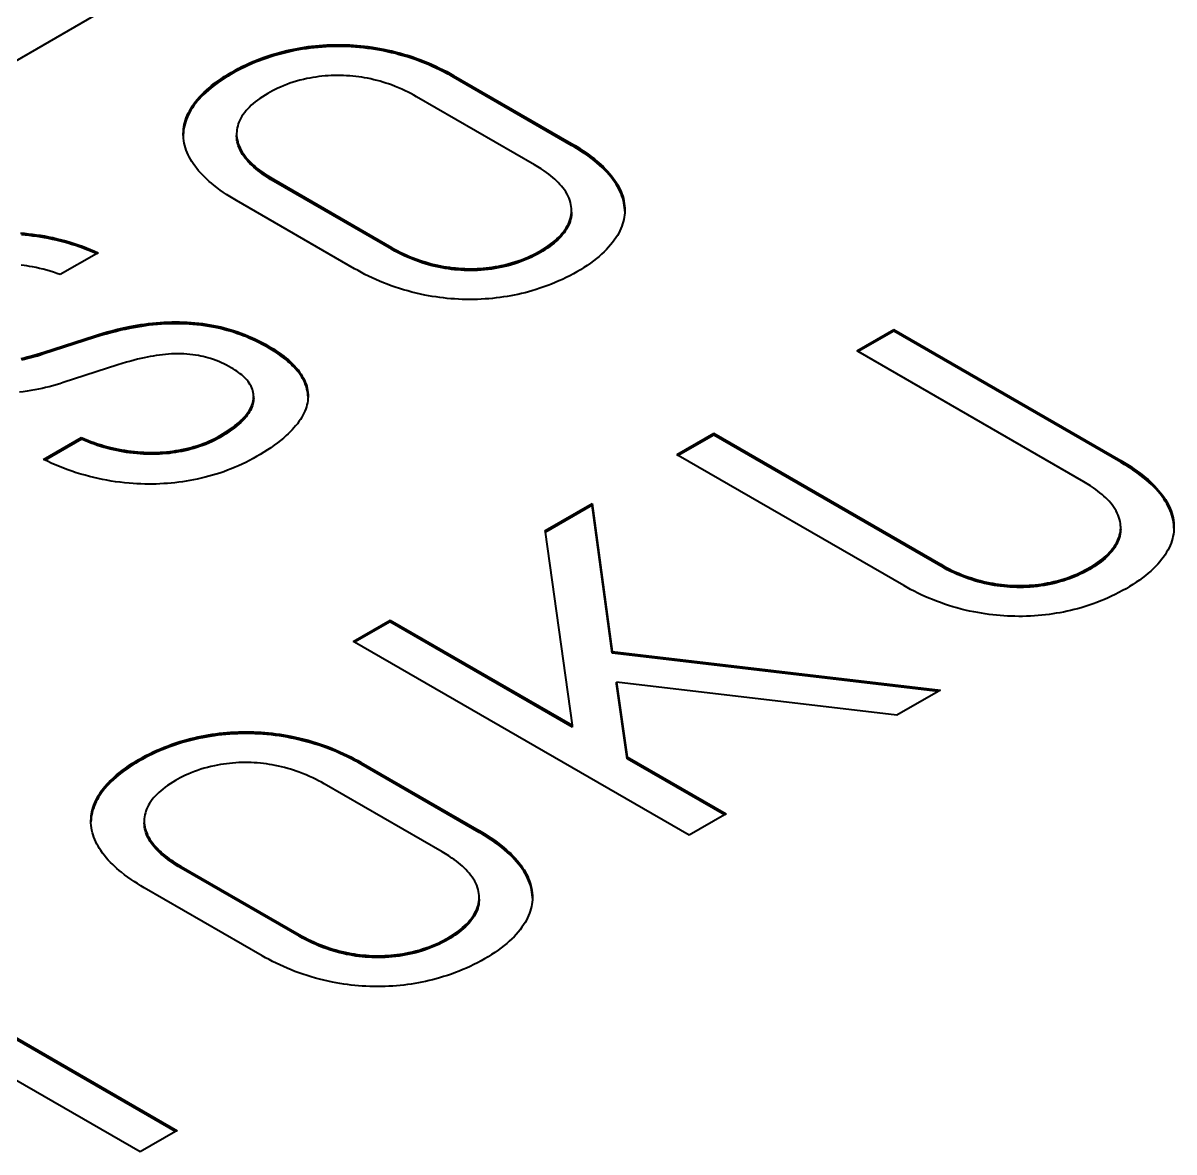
# Model space of a CAD drawing. Header units: millimetres. Extents: x 15 to 292, y 5 to 205.
# Drawn here: x 216.44 to 222.36, y 93 to 98.82 of the extents above; entities that cross this region are included whole.
import ezdxf

# ---------------------------------------------------------------- set-up
doc = ezdxf.new("R2010")
doc.units = ezdxf.units.MM
doc.layers.add('Geometries', color=7, linetype='Continuous')

msp = doc.modelspace()

# ---------------------------------------------------------------- linework, layer by layer
at = {"layer": 'Geometries', "linetype": 'Continuous', "lineweight": 40}
for p, q in [((210.6786, 95.3201), (218.2305, 99.6802)), ((217.5101, 98.5541), (217.5101, 98.5634)), ((218.6539, 98.5384), (218.6539, 98.5477)), ((218.6539, 98.5477), (219.2617, 98.1968)), ((219.2617, 98.1875), (218.6539, 98.5384)), ((219.0714, 98.087), (218.4637, 98.4379)), ((217.2633, 98.2416), (217.2632, 98.2457)), ((217.5375, 98.2468), (217.5376, 98.243)), ((217.5375, 98.2468), (217.5375, 98.2375)), ((219.2617, 98.1875), (219.2617, 98.1968)), ((217.7275, 98.0035), (217.7275, 98.0128)), ((217.7275, 98.0128), (218.3352, 97.6619)), ((218.3352, 97.6526), (217.7275, 98.0035)), ((218.145, 97.5521), (217.5372, 97.903)), ((219.2613, 97.8437), (219.2613, 97.853)), ((216.8161, 97.6293), (216.63, 97.5219)), ((216.8252, 97.6346), (216.8161, 97.6293)), ((218.3352, 97.6526), (218.3352, 97.6619)), ((219.1011, 97.6355), (219.1011, 97.6448)), ((216.546, 97.1225), (216.8055, 97.2066)), ((216.8055, 97.1973), (216.8055, 97.2066)), ((220.7291, 97.1299), (220.9193, 97.2398)), ((220.9193, 97.2305), (220.7371, 97.1253)), ((220.9193, 97.2305), (220.9193, 97.2398)), ((220.9193, 97.2398), (222.0879, 96.5651)), ((222.0879, 96.5558), (220.9193, 97.2305)), ((216.8055, 97.1973), (216.546, 97.1132)), ((217.7023, 97.1446), (217.7023, 97.1539)), ((216.546, 97.1132), (216.546, 97.1225)), ((220.7371, 97.1253), (220.7291, 97.1299)), ((221.8976, 96.4553), (220.7371, 97.1253)), ((216.9265, 97.0569), (216.6449, 96.9656)), ((217.6254, 96.885), (217.6254, 96.8944)), ((216.5436, 96.5705), (216.7388, 96.6832)), ((216.7388, 96.6739), (216.5523, 96.5663)), ((216.7388, 96.6739), (216.7388, 96.6832)), ((217.4527, 96.6839), (217.4527, 96.6932)), ((219.8027, 96.5951), (219.9929, 96.7049)), ((219.9929, 96.6956), (219.8107, 96.5904)), ((219.9929, 96.6956), (219.9929, 96.7049)), ((219.9929, 96.7049), (221.1614, 96.0302)), ((221.1614, 96.0209), (219.9929, 96.6956)), ((216.5523, 96.5662), (216.5436, 96.5705)), ((219.8107, 96.5904), (219.8027, 96.5951)), ((220.9712, 95.9204), (219.8107, 96.5904)), ((222.0879, 96.5558), (222.0879, 96.5651)), ((219.1252, 96.2039), (219.3673, 96.3437)), ((219.3673, 96.3344), (219.1265, 96.1953)), ((219.3673, 96.3344), (219.3673, 96.3437)), ((219.3673, 96.3437), (219.4711, 95.5821)), ((219.4711, 95.5728), (219.3673, 96.3344)), ((219.1265, 96.1953), (219.1252, 96.2039)), ((222.0875, 96.212), (222.0875, 96.2213)), ((219.2661, 95.2012), (219.1265, 96.1953)), ((221.1614, 96.0209), (221.1614, 96.0302)), ((221.9273, 96.0038), (221.9273, 96.0131)), ((218.137, 95.6334), (218.3273, 95.7432)), ((218.3273, 95.7339), (218.1451, 95.6288)), ((218.3273, 95.7339), (218.3273, 95.7432)), ((218.3273, 95.7432), (219.2661, 95.2012)), ((219.2661, 95.1919), (218.3273, 95.7339)), ((218.1451, 95.6288), (218.137, 95.6334)), ((219.8664, 94.635), (218.1451, 95.6288)), ((219.4711, 95.5821), (221.1609, 95.3824)), ((219.4711, 95.5728), (219.4711, 95.5821)), ((221.1475, 95.3747), (219.4711, 95.5728)), ((219.4933, 95.4144), (219.4933, 95.4237)), ((219.4933, 95.4237), (219.5477, 95.0386)), ((220.9361, 95.2526), (219.4933, 95.4237)), ((219.5477, 95.0293), (219.4933, 95.4144)), ((221.1475, 95.3747), (220.9361, 95.2526)), ((221.1609, 95.3824), (221.1475, 95.3747)), ((219.2661, 95.1919), (219.2661, 95.2012)), ((217.0347, 95.0162), (217.0347, 95.0255)), ((219.5477, 95.0386), (220.0566, 94.7448)), ((219.5477, 95.0293), (219.5477, 95.0386)), ((220.0485, 94.7401), (219.5477, 95.0293)), ((218.1786, 95.0005), (218.1786, 95.0098)), ((218.1786, 95.0098), (218.7863, 94.6589)), ((218.7863, 94.6496), (218.1786, 95.0005)), ((218.5961, 94.5491), (217.9883, 94.9)), ((220.0485, 94.7401), (219.8664, 94.635)), ((220.0566, 94.7448), (220.0485, 94.7401)), ((216.7879, 94.7037), (216.7879, 94.7078)), ((217.0622, 94.7089), (217.0622, 94.7051)), ((217.0622, 94.7089), (217.0622, 94.6996)), ((218.7863, 94.6496), (218.7863, 94.6589)), ((217.2521, 94.4656), (217.2521, 94.4749)), ((217.2521, 94.4749), (217.8598, 94.124)), ((217.8598, 94.1147), (217.2521, 94.4656)), ((217.6696, 94.0142), (217.0619, 94.3651)), ((218.786, 94.3058), (218.786, 94.3151)), ((217.8598, 94.1147), (217.8598, 94.124)), ((218.6257, 94.0976), (218.6257, 94.1069)), ((215.6903, 94.0039), (217.2318, 93.1139)), ((217.2238, 93.1093), (215.6903, 93.9946)), ((217.0416, 93.0041), (215.5, 93.8941)), ((217.2238, 93.1093), (217.0416, 93.0041)), ((217.2318, 93.1139), (217.2238, 93.1093))]:
    msp.add_line(p, q, dxfattribs=at)
at = {"layer": 'Geometries', "linetype": 'Continuous', "lineweight": 40, "flags": 128}
for points in [[(217.5101, 98.5634), (217.528, 98.5735), (217.5463, 98.5833), (217.5651, 98.5929), (217.5843, 98.6022), (217.6026, 98.6106), (217.6214, 98.6188), (217.6405, 98.6267), (217.6599, 98.6342), (217.6798, 98.6415), (217.6999, 98.6484), (217.7204, 98.655), (217.7413, 98.6613), (217.759, 98.6663), (217.777, 98.671), (217.7952, 98.6754), (217.8136, 98.6796), (217.8322, 98.6835), (217.8505, 98.687), (217.8689, 98.6902), (217.8874, 98.6931), (217.9061, 98.6957), (217.9249, 98.6981), (217.9438, 98.7001), (217.9628, 98.7019), (217.9818, 98.7033), (218.0019, 98.7044), (218.0221, 98.7053), (218.0423, 98.7058), (218.0625, 98.7059), (218.0817, 98.7057), (218.1009, 98.7052), (218.1201, 98.7044), (218.1392, 98.7033), (218.1583, 98.7019), (218.1773, 98.7001), (218.1962, 98.6981), (218.215, 98.6958), (218.2346, 98.6931), (218.2541, 98.6901), (218.2734, 98.6867), (218.2926, 98.6831), (218.315, 98.6784), (218.3371, 98.6734), (218.359, 98.668), (218.3806, 98.6622), (218.4019, 98.6561), (218.4234, 98.6495), (218.4445, 98.6425), (218.4652, 98.6352), (218.4857, 98.6277), (218.5058, 98.6198), (218.5254, 98.6117), (218.5447, 98.6033), (218.5637, 98.5947), (218.5823, 98.5858), (218.6007, 98.5766), (218.6188, 98.5672), (218.6365, 98.5575), (218.6539, 98.5477)], [(218.6539, 98.5384), (218.636, 98.5485), (218.6179, 98.5583), (218.5997, 98.5678), (218.5814, 98.5769), (218.563, 98.5857), (218.5445, 98.5941), (218.5269, 98.6018), (218.5092, 98.6091), (218.4914, 98.6161), (218.4736, 98.6229), (218.4557, 98.6293), (218.4356, 98.6362), (218.4154, 98.6426), (218.3952, 98.6487), (218.3749, 98.6545), (218.3545, 98.6598), (218.3341, 98.6648), (218.3136, 98.6694), (218.293, 98.6737), (218.2725, 98.6776), (218.2519, 98.6811), (218.2312, 98.6843), (218.2106, 98.6871), (218.1899, 98.6895), (218.1692, 98.6916), (218.1486, 98.6933), (218.1279, 98.6947), (218.1062, 98.6957), (218.0846, 98.6963), (218.063, 98.6966), (218.0414, 98.6964), (218.0199, 98.6959), (217.9984, 98.695), (217.978, 98.6937), (217.9576, 98.6921), (217.9373, 98.6901), (217.917, 98.6878), (217.8968, 98.6852), (217.8767, 98.6822), (217.8567, 98.6788), (217.8368, 98.6751), (217.816, 98.6708), (217.7954, 98.6662), (217.7749, 98.6611), (217.7545, 98.6557), (217.7343, 98.6499), (217.7142, 98.6438), (217.6942, 98.6372), (217.6744, 98.6303), (217.6548, 98.623), (217.6354, 98.6153), (217.6162, 98.6072), (217.5971, 98.5988), (217.5793, 98.5905), (217.5617, 98.5819), (217.5443, 98.573), (217.5271, 98.5637), (217.5101, 98.5541)], [(217.2632, 98.2457), (217.2633, 98.248), (217.2637, 98.2596), (217.2647, 98.2712), (217.2663, 98.2828), (217.2684, 98.2943), (217.2712, 98.3058), (217.2746, 98.3173), (217.2785, 98.3286), (217.2832, 98.3406), (217.2886, 98.3525), (217.2946, 98.3643), (217.3012, 98.3759), (217.309, 98.3885), (217.3175, 98.4009), (217.3267, 98.4131), (217.3365, 98.4252), (217.3469, 98.4371), (217.3582, 98.4491), (217.3701, 98.4609), (217.3825, 98.4725), (217.3955, 98.4839), (217.409, 98.4951), (217.4245, 98.5071), (217.4405, 98.5189), (217.4572, 98.5304), (217.4743, 98.5417), (217.4919, 98.5527), (217.5101, 98.5634)], [(217.5101, 98.5541), (217.494, 98.5446), (217.4785, 98.5351), (217.4636, 98.5254), (217.4492, 98.5156), (217.4353, 98.5058), (217.4219, 98.4958), (217.4068, 98.484), (217.3925, 98.472), (217.3789, 98.4599), (217.366, 98.4477), (217.3552, 98.4367), (217.345, 98.4256), (217.3353, 98.4145), (217.3263, 98.4033), (217.3178, 98.392), (217.31, 98.3806), (217.3027, 98.3692), (217.2961, 98.3577), (217.2901, 98.3462), (217.2847, 98.3346), (217.2798, 98.323), (217.2756, 98.3113), (217.272, 98.2996), (217.2691, 98.2878), (217.2667, 98.276), (217.2649, 98.2642), (217.2638, 98.2518), (217.2633, 98.2416)], [(218.4637, 98.4379), (218.4493, 98.4459), (218.4347, 98.4538), (218.4197, 98.4615), (218.4044, 98.469), (218.3887, 98.4762), (218.3709, 98.484), (218.3528, 98.4914), (218.3342, 98.4984), (218.3199, 98.5035), (218.3055, 98.5083), (218.2908, 98.5129), (218.2759, 98.5173), (218.2601, 98.5216), (218.2441, 98.5256), (218.2278, 98.5293), (218.2114, 98.5327), (218.1964, 98.5354), (218.1813, 98.5379), (218.1661, 98.5402), (218.1508, 98.5421), (218.1354, 98.5438), (218.1194, 98.5452), (218.1034, 98.5462), (218.0873, 98.547), (218.0712, 98.5474), (218.0551, 98.5475), (218.0394, 98.5473), (218.0237, 98.5468), (218.0081, 98.5459), (217.9925, 98.5447), (217.977, 98.5433), (217.9611, 98.5415), (217.9454, 98.5393), (217.9298, 98.5368), (217.9143, 98.5341), (217.899, 98.531), (217.8811, 98.527), (217.8634, 98.5225), (217.8461, 98.5177), (217.8291, 98.5126), (217.812, 98.5069), (217.7954, 98.5009), (217.779, 98.4945), (217.7631, 98.4879), (217.7494, 98.4817), (217.7361, 98.4753), (217.723, 98.4688), (217.7102, 98.462), (217.6978, 98.455)], [(217.6978, 98.455), (217.6838, 98.4467), (217.6703, 98.4381), (217.6573, 98.4293), (217.6448, 98.4202), (217.6328, 98.4109), (217.6226, 98.4024), (217.6129, 98.3937), (217.6036, 98.3849), (217.5949, 98.3758), (217.5868, 98.3667), (217.579, 98.357), (217.5717, 98.3472), (217.5652, 98.3372), (217.5592, 98.3271), (217.554, 98.3169), (217.5498, 98.3074), (217.5462, 98.2977), (217.5432, 98.2879), (217.5408, 98.2782), (217.5391, 98.2683), (217.538, 98.2581), (217.5375, 98.2478), (217.5375, 98.2468)], [(217.5372, 97.903), (217.5197, 97.9133), (217.5026, 97.9238), (217.4858, 97.9346), (217.4695, 97.9455), (217.4525, 97.9576), (217.4359, 97.9698), (217.4199, 97.9824), (217.4083, 97.992), (217.3969, 98.0017), (217.386, 98.0116), (217.3754, 98.0216), (217.3638, 98.0332), (217.3527, 98.045), (217.3421, 98.057), (217.3322, 98.0691), (217.3228, 98.0814), (217.314, 98.0938), (217.3067, 98.105), (217.3, 98.1163), (217.2937, 98.1278), (217.288, 98.1393), (217.2829, 98.1509), (217.2783, 98.1626), (217.2744, 98.1743), (217.271, 98.1862), (217.2681, 98.1987), (217.2658, 98.2112), (217.2643, 98.2238), (217.2634, 98.2364), (217.2633, 98.2416)], [(217.7275, 98.0035), (217.7123, 98.0124), (217.6979, 98.0214), (217.6841, 98.0305), (217.671, 98.0395), (217.6585, 98.0487), (217.6468, 98.0576), (217.6358, 98.0666), (217.6254, 98.0757), (217.6156, 98.0847), (217.6063, 98.094), (217.5975, 98.1033), (217.5894, 98.1125), (217.5819, 98.1218), (217.575, 98.1311), (217.5686, 98.1404), (217.5629, 98.1497), (217.5578, 98.159), (217.5533, 98.1683), (217.5493, 98.1776), (217.546, 98.1868), (217.5432, 98.1961), (217.5409, 98.2053), (217.5393, 98.2145), (217.5381, 98.2245), (217.5376, 98.2346), (217.5375, 98.2375)], [(217.5376, 98.243), (217.5378, 98.2376), (217.5388, 98.2273), (217.5404, 98.2171), (217.543, 98.2062), (217.5462, 98.1954), (217.5503, 98.1846), (217.555, 98.1739), (217.5606, 98.1631), (217.5669, 98.1525), (217.5739, 98.1419), (217.5816, 98.1315), (217.5891, 98.1222), (217.5971, 98.113), (217.6056, 98.104), (217.6145, 98.0951), (217.6239, 98.0863), (217.6337, 98.0778), (217.6441, 98.0691), (217.655, 98.0606), (217.6662, 98.0523), (217.6777, 98.0441), (217.6937, 98.0334), (217.7103, 98.023), (217.7275, 98.0128)], [(219.2617, 98.1968), (219.2792, 98.1865), (219.2963, 98.176), (219.313, 98.1652), (219.3294, 98.1543), (219.3464, 98.1422), (219.363, 98.13), (219.379, 98.1175), (219.3906, 98.1079), (219.402, 98.0981), (219.4129, 98.0882), (219.4235, 98.0782), (219.4351, 98.0666), (219.4462, 98.0548), (219.4567, 98.0428), (219.4667, 98.0307), (219.4761, 98.0184), (219.4849, 98.006), (219.4921, 97.9948), (219.4989, 97.9835), (219.5052, 97.9721), (219.5108, 97.9605), (219.516, 97.9489), (219.5205, 97.9372), (219.5245, 97.9255), (219.5279, 97.9137), (219.5308, 97.9012), (219.533, 97.8886), (219.5346, 97.876), (219.5354, 97.8634), (219.5356, 97.8542)], [(219.5356, 97.8488), (219.5354, 97.8544), (219.5346, 97.8668), (219.533, 97.8793), (219.5308, 97.8918), (219.528, 97.9038), (219.5247, 97.9157), (219.5206, 97.9276), (219.516, 97.9396), (219.5107, 97.9515), (219.5048, 97.9634), (219.4983, 97.9753), (219.4911, 97.9871), (219.4829, 97.9995), (219.474, 98.0119), (219.4645, 98.0242), (219.4542, 98.0365), (219.4432, 98.0488), (219.4315, 98.061), (219.4191, 98.0731), (219.406, 98.0852), (219.3922, 98.0972), (219.3777, 98.1092), (219.3624, 98.1211), (219.3465, 98.1329), (219.3308, 98.144), (219.3145, 98.155), (219.2975, 98.1659), (219.2799, 98.1768), (219.2617, 98.1875)], [(219.2613, 97.853), (219.261, 97.8622), (219.2601, 97.8725), (219.2584, 97.8827), (219.2559, 97.8936), (219.2526, 97.9045), (219.2486, 97.9152), (219.2438, 97.9259), (219.2382, 97.9367), (219.2319, 97.9474), (219.2249, 97.9579), (219.2173, 97.9683), (219.2098, 97.9776), (219.2018, 97.9868), (219.1933, 97.9958), (219.1843, 98.0047), (219.1749, 98.0135), (219.1652, 98.022), (219.1547, 98.0307), (219.1439, 98.0392), (219.1327, 98.0475), (219.1212, 98.0556), (219.1051, 98.0664), (219.0885, 98.0768), (219.0714, 98.087)], [(219.1011, 97.6448), (219.115, 97.6532), (219.1286, 97.6617), (219.1416, 97.6706), (219.1541, 97.6796), (219.1661, 97.6889), (219.1763, 97.6974), (219.186, 97.7061), (219.1952, 97.715), (219.2039, 97.724), (219.2121, 97.7332), (219.2199, 97.7428), (219.2271, 97.7526), (219.2337, 97.7626), (219.2396, 97.7727), (219.2448, 97.7829), (219.2491, 97.7925), (219.2527, 97.8021), (219.2557, 97.8119), (219.2581, 97.8217), (219.2598, 97.8315), (219.2609, 97.8417), (219.2613, 97.8488)], [(219.2613, 97.8437), (219.2612, 97.8366), (219.2604, 97.8267), (219.2589, 97.8168), (219.2567, 97.8064), (219.2538, 97.7961), (219.2501, 97.7858), (219.2458, 97.7756), (219.2408, 97.7655), (219.2351, 97.7555), (219.2291, 97.7462), (219.2225, 97.737), (219.2154, 97.7278), (219.2076, 97.7188), (219.1993, 97.7098), (219.1905, 97.701), (219.181, 97.6923), (219.1711, 97.6837), (219.1606, 97.6752), (219.1495, 97.6669), (219.1381, 97.6589), (219.1263, 97.6509), (219.1139, 97.6432), (219.1011, 97.6355)], [(219.2613, 97.8488), (219.2613, 97.852), (219.2613, 97.853)], [(219.5356, 97.8488), (219.5352, 97.8402), (219.5342, 97.8286), (219.5326, 97.817), (219.5304, 97.8055), (219.5277, 97.794), (219.5243, 97.7826), (219.5204, 97.7712), (219.5156, 97.7592), (219.5103, 97.7473), (219.5043, 97.7356), (219.4977, 97.7239), (219.4898, 97.7114), (219.4813, 97.6989), (219.4722, 97.6867), (219.4624, 97.6746), (219.4519, 97.6627), (219.4407, 97.6507), (219.4288, 97.6389), (219.4163, 97.6273), (219.4033, 97.6159), (219.3898, 97.6047), (219.3744, 97.5927), (219.3583, 97.5809), (219.3417, 97.5694), (219.3246, 97.5581), (219.3069, 97.5471), (219.2888, 97.5364)], [(219.5356, 97.8542), (219.5356, 97.8518), (219.5356, 97.8488)], [(216.4251, 97.7361), (216.4457, 97.7346), (216.4663, 97.7326), (216.4872, 97.7303), (216.5081, 97.7275), (216.5288, 97.7243), (216.5493, 97.7208), (216.5696, 97.7169), (216.5922, 97.7122), (216.6145, 97.707), (216.6366, 97.7014), (216.6585, 97.6954), (216.6801, 97.6891), (216.7014, 97.6824), (216.7229, 97.6752), (216.744, 97.6676), (216.7648, 97.6598), (216.7853, 97.6516), (216.8054, 97.6432), (216.8252, 97.6346)], [(216.8161, 97.6293), (216.8057, 97.6338), (216.7861, 97.642), (216.7664, 97.6499), (216.7467, 97.6573), (216.727, 97.6644), (216.7076, 97.671), (216.6881, 97.6773), (216.6687, 97.6832), (216.6492, 97.6887), (216.6293, 97.694), (216.6093, 97.6989), (216.5894, 97.7035), (216.5695, 97.7077), (216.5495, 97.7115), (216.5295, 97.7149), (216.5096, 97.718), (216.4896, 97.7207), (216.4697, 97.723), (216.4498, 97.7249), (216.4298, 97.7265)], [(218.3352, 97.6619), (218.3495, 97.6538), (218.3642, 97.6459), (218.3792, 97.6383), (218.3945, 97.6308), (218.4102, 97.6236), (218.4279, 97.6158), (218.4461, 97.6084), (218.4647, 97.6014), (218.4789, 97.5963), (218.4934, 97.5915), (218.5081, 97.5869), (218.523, 97.5825), (218.5388, 97.5782), (218.5548, 97.5742), (218.5711, 97.5705), (218.5875, 97.5671), (218.6025, 97.5644), (218.6175, 97.5619), (218.6328, 97.5596), (218.6481, 97.5577), (218.6635, 97.556), (218.6794, 97.5546), (218.6955, 97.5536), (218.7116, 97.5528), (218.7277, 97.5524), (218.7438, 97.5523), (218.7595, 97.5525), (218.7752, 97.5531), (218.7908, 97.5539), (218.8064, 97.5551), (218.8219, 97.5565), (218.8377, 97.5584), (218.8535, 97.5605), (218.8691, 97.563), (218.8846, 97.5657), (218.8998, 97.5688), (218.9178, 97.5728), (218.9354, 97.5773), (218.9528, 97.5821), (218.9698, 97.5873), (218.9868, 97.5929), (219.0035, 97.5989), (219.0198, 97.6053), (219.0357, 97.612), (219.0494, 97.6181), (219.0628, 97.6245), (219.0759, 97.6311), (219.0886, 97.6379), (219.1011, 97.6448)], [(219.1011, 97.6355), (219.0854, 97.6268), (219.0695, 97.6185), (219.0532, 97.6106), (219.0366, 97.6031), (219.0197, 97.5959), (219.0025, 97.5893), (218.985, 97.583), (218.9688, 97.5776), (218.9523, 97.5726), (218.9356, 97.568), (218.9188, 97.5638), (218.9017, 97.5599), (218.8845, 97.5564), (218.8671, 97.5533), (218.8495, 97.5506), (218.8318, 97.5483), (218.8139, 97.5464), (218.796, 97.5449), (218.7779, 97.5439), (218.7607, 97.5432), (218.7434, 97.543), (218.7261, 97.5431), (218.7087, 97.5436), (218.6912, 97.5445), (218.6753, 97.5457), (218.6593, 97.5472), (218.6433, 97.549), (218.6272, 97.5511), (218.6112, 97.5536), (218.5951, 97.5564), (218.579, 97.5595), (218.5613, 97.5634), (218.5436, 97.5677), (218.5259, 97.5724), (218.5082, 97.5775), (218.4905, 97.5831), (218.4729, 97.5891), (218.4553, 97.5956), (218.4377, 97.6025), (218.4203, 97.6098), (218.4028, 97.6176), (218.3858, 97.6257), (218.3688, 97.6342), (218.352, 97.6432), (218.3352, 97.6526)], [(216.63, 97.5219), (216.613, 97.5279), (216.5956, 97.5338), (216.578, 97.5393), (216.5601, 97.5445), (216.5419, 97.5494), (216.5236, 97.5539), (216.5052, 97.558), (216.4864, 97.5618), (216.4722, 97.5643), (216.4579, 97.5666), (216.4434, 97.5687), (216.4289, 97.5705)], [(219.2888, 97.5364), (219.2709, 97.5263), (219.2526, 97.5165), (219.2338, 97.5069), (219.2146, 97.4976), (219.1962, 97.4892), (219.1775, 97.481), (219.1584, 97.4732), (219.1389, 97.4656), (219.1191, 97.4583), (219.0989, 97.4514), (219.0784, 97.4448), (219.0576, 97.4385), (219.0398, 97.4336), (219.0218, 97.4288), (219.0036, 97.4244), (218.9852, 97.4202), (218.9666, 97.4163), (218.9484, 97.4128), (218.93, 97.4096), (218.9114, 97.4067), (218.8928, 97.4041), (218.874, 97.4017), (218.8551, 97.3997), (218.8361, 97.398), (218.817, 97.3965), (218.7969, 97.3954), (218.7768, 97.3945), (218.7566, 97.3941), (218.7364, 97.3939), (218.7172, 97.3941), (218.698, 97.3946), (218.6788, 97.3954), (218.6597, 97.3965), (218.6406, 97.398), (218.6216, 97.3997), (218.6027, 97.4017), (218.5839, 97.404), (218.5643, 97.4067), (218.5448, 97.4098), (218.5254, 97.4131), (218.5063, 97.4167), (218.4839, 97.4214), (218.4617, 97.4264), (218.4398, 97.4318), (218.4182, 97.4376), (218.397, 97.4438), (218.3755, 97.4504), (218.3544, 97.4573), (218.3337, 97.4646), (218.3132, 97.4722), (218.2931, 97.48), (218.2735, 97.4881), (218.2542, 97.4965), (218.2352, 97.5052), (218.2166, 97.514), (218.1982, 97.5232), (218.1801, 97.5326), (218.1624, 97.5423), (218.145, 97.5521)], [(216.8055, 97.2066), (216.8274, 97.2136), (216.8496, 97.2203), (216.872, 97.2267), (216.8947, 97.2328), (216.9176, 97.2387), (216.9407, 97.2442), (216.9641, 97.2494), (216.9877, 97.2542), (217.0067, 97.2578), (217.0259, 97.2612), (217.0452, 97.2643), (217.0647, 97.2671), (217.0842, 97.2697), (217.1039, 97.2719), (217.1237, 97.2738), (217.1436, 97.2754), (217.1635, 97.2767), (217.1835, 97.2777), (217.2036, 97.2782), (217.2236, 97.2785), (217.2437, 97.2783), (217.2638, 97.2778), (217.2838, 97.2769), (217.3034, 97.2756), (217.323, 97.274), (217.3424, 97.272), (217.3617, 97.2696), (217.3808, 97.2668), (217.3998, 97.2637), (217.4186, 97.2602), (217.4372, 97.2564), (217.4556, 97.2522), (217.4737, 97.2477), (217.4915, 97.2429), (217.5091, 97.2377), (217.5265, 97.2323), (217.5435, 97.2266), (217.5603, 97.2206), (217.5793, 97.2133), (217.5979, 97.2057), (217.6161, 97.1978), (217.634, 97.1897), (217.6516, 97.1811), (217.6689, 97.1723), (217.6858, 97.1632), (217.7023, 97.1539)], [(217.7023, 97.1446), (217.686, 97.1537), (217.6697, 97.1625), (217.6534, 97.1709), (217.6369, 97.179), (217.6204, 97.1866), (217.6041, 97.1938), (217.5877, 97.2007), (217.5712, 97.2071), (217.5547, 97.2133), (217.5378, 97.2192), (217.5208, 97.2248), (217.5038, 97.23), (217.4867, 97.2349), (217.4695, 97.2395), (217.4523, 97.2437), (217.435, 97.2476), (217.4147, 97.2517), (217.3944, 97.2553), (217.374, 97.2586), (217.3535, 97.2613), (217.3329, 97.2637), (217.3123, 97.2656), (217.2928, 97.2671), (217.2732, 97.2681), (217.2536, 97.2688), (217.2339, 97.2691), (217.2142, 97.2691), (217.1932, 97.2687), (217.1722, 97.2679), (217.1511, 97.2667), (217.13, 97.2651), (217.1088, 97.2631), (217.0876, 97.2608), (217.0675, 97.2582), (217.0474, 97.2553), (217.0273, 97.2521), (217.0071, 97.2486), (216.9869, 97.2448), (216.9643, 97.2401), (216.9417, 97.2351), (216.9191, 97.2297), (216.8964, 97.224), (216.8737, 97.2178), (216.851, 97.2114), (216.8282, 97.2045), (216.8055, 97.1973)], [(217.7023, 97.1539), (217.7163, 97.1456), (217.73, 97.1372), (217.7433, 97.1285), (217.7563, 97.1197), (217.7689, 97.1107), (217.781, 97.1015), (217.7928, 97.0921), (217.8041, 97.0825), (217.8149, 97.0728), (217.8253, 97.0629), (217.8353, 97.0525), (217.8447, 97.042), (217.8536, 97.0313), (217.8618, 97.0204), (217.8694, 97.0094), (217.8756, 96.9995), (217.8812, 96.9894), (217.8863, 96.9792), (217.8908, 96.9689), (217.8947, 96.9586), (217.8981, 96.9479), (217.9008, 96.9371), (217.9029, 96.9263), (217.9044, 96.9154), (217.9051, 96.9045), (217.9053, 96.8971)], [(216.4279, 97.0907), (216.4438, 97.0942), (216.4596, 97.0978), (216.4752, 97.1017), (216.4932, 97.1066), (216.5111, 97.1116), (216.5287, 97.117), (216.546, 97.1225)], [(216.546, 97.1132), (216.529, 97.1078), (216.5122, 97.1027), (216.4956, 97.0979), (216.4791, 97.0934), (216.4628, 97.0893), (216.4467, 97.0855), (216.4307, 97.082)], [(217.5096, 97.0426), (217.4975, 97.0494), (217.4852, 97.0559), (217.4725, 97.0622), (217.4594, 97.0683), (217.4459, 97.0741), (217.4321, 97.0796), (217.418, 97.0847), (217.4035, 97.0895), (217.3887, 97.094), (217.3771, 97.0971), (217.3654, 97.1), (217.3534, 97.1026), (217.3413, 97.105), (217.3267, 97.1074), (217.3119, 97.1095), (217.2969, 97.1112), (217.2818, 97.1125), (217.2661, 97.1135), (217.2504, 97.114), (217.2346, 97.1142), (217.2189, 97.1139), (217.203, 97.1133), (217.1871, 97.1124), (217.1713, 97.1111), (217.1555, 97.1095), (217.1399, 97.1076), (217.124, 97.1053), (217.1082, 97.1028), (217.0925, 97.1001), (217.0769, 97.0971), (217.0615, 97.0939), (217.0441, 97.09), (217.0269, 97.0858), (217.0099, 97.0815), (216.993, 97.0769), (216.9706, 97.0705), (216.9484, 97.0638), (216.9265, 97.0569)], [(217.9052, 96.8921), (217.9049, 96.8994), (217.9039, 96.9098), (217.9022, 96.9211), (217.8997, 96.9324), (217.8966, 96.9436), (217.8927, 96.9548), (217.8882, 96.9659), (217.8829, 96.9769), (217.877, 96.9878), (217.8709, 96.9978), (217.8643, 97.0077), (217.8571, 97.0175), (217.8493, 97.0273), (217.841, 97.037), (217.8321, 97.0466), (217.8226, 97.0562), (217.8126, 97.0656), (217.802, 97.075), (217.7909, 97.0843), (217.7793, 97.0936), (217.767, 97.1027), (217.752, 97.1134), (217.7361, 97.1239), (217.7196, 97.1343), (217.7023, 97.1446)], [(217.6254, 96.8944), (217.6253, 96.898), (217.6247, 96.9064), (217.6235, 96.9145), (217.6217, 96.9227), (217.6192, 96.9308), (217.6162, 96.9388), (217.6124, 96.9469), (217.6079, 96.955), (217.6029, 96.963), (217.5972, 96.9708), (217.5915, 96.9779), (217.5853, 96.9849), (217.5786, 96.9917), (217.5716, 96.9984), (217.5639, 97.0051), (217.5559, 97.0116), (217.5475, 97.018), (217.5388, 97.0242), (217.5294, 97.0305), (217.5196, 97.0367), (217.5096, 97.0426)], [(216.6449, 96.9656), (216.6273, 96.96), (216.6095, 96.9547), (216.5915, 96.9496), (216.5732, 96.9448), (216.5548, 96.9403), (216.5361, 96.936), (216.5173, 96.9321), (216.4983, 96.9284), (216.4791, 96.925), (216.4597, 96.922), (216.4398, 96.9192), (216.4197, 96.9168)], [(217.4527, 96.6932), (217.4667, 96.7014), (217.4804, 96.7099), (217.4937, 96.7186), (217.5066, 96.7274), (217.5191, 96.7365), (217.5291, 96.7442), (217.5388, 96.752), (217.5482, 96.76), (217.5571, 96.7682), (217.5657, 96.7764), (217.5738, 96.7849), (217.5815, 96.7935), (217.5886, 96.8022), (217.5957, 96.8116), (217.602, 96.8211), (217.6077, 96.8308), (217.6127, 96.8406), (217.6162, 96.8486), (217.6191, 96.8566), (217.6215, 96.8647), (217.6233, 96.8728), (217.6246, 96.8812), (217.6253, 96.8892)], [(217.6254, 96.885), (217.6252, 96.8787), (217.6245, 96.8709), (217.6232, 96.8631), (217.6215, 96.8553), (217.6191, 96.8474), (217.6163, 96.8396), (217.6127, 96.8313), (217.6085, 96.823), (217.6038, 96.8147), (217.5985, 96.8064), (217.5926, 96.7981), (217.5862, 96.7898), (217.5779, 96.7801), (217.5689, 96.7704), (217.5591, 96.7607), (217.5486, 96.7511), (217.5371, 96.7413), (217.5248, 96.7316), (217.5119, 96.7219), (217.4981, 96.7123), (217.4837, 96.7027), (217.4686, 96.6933), (217.4527, 96.6839)], [(217.6253, 96.8892), (217.6253, 96.8896), (217.6254, 96.8944)], [(217.9052, 96.8921), (217.9048, 96.8833), (217.9037, 96.8727), (217.902, 96.8622), (217.8997, 96.8517), (217.8967, 96.841), (217.8932, 96.8303), (217.889, 96.8196), (217.8843, 96.8091), (217.8791, 96.7987), (217.8727, 96.7873), (217.8658, 96.776), (217.8582, 96.7649), (217.8501, 96.7539), (217.8414, 96.743), (217.8322, 96.7323), (217.823, 96.7223), (217.8134, 96.7123), (217.8034, 96.7025), (217.793, 96.6929), (217.7785, 96.6801), (217.7633, 96.6675), (217.7476, 96.6552), (217.731, 96.6429), (217.7138, 96.6308), (217.6961, 96.6189), (217.678, 96.6073), (217.6594, 96.5959), (217.6405, 96.5848)], [(217.9053, 96.8971), (217.9053, 96.8939), (217.9052, 96.8921)], [(216.7388, 96.6832), (216.7549, 96.6763), (216.7712, 96.6696), (216.7879, 96.6632), (216.8049, 96.657), (216.8222, 96.6511), (216.8417, 96.645), (216.8616, 96.6392), (216.8818, 96.6338), (216.8972, 96.63), (216.9127, 96.6265), (216.9284, 96.6232), (216.9443, 96.6202), (216.9611, 96.6173), (216.9781, 96.6148), (216.9952, 96.6125), (217.0124, 96.6106), (217.0285, 96.6091), (217.0447, 96.6079), (217.0609, 96.607), (217.0772, 96.6064), (217.0935, 96.6061), (217.1103, 96.6062), (217.127, 96.6065), (217.1438, 96.6072), (217.1605, 96.6083), (217.1771, 96.6096), (217.1931, 96.6113), (217.2091, 96.6133), (217.2249, 96.6156), (217.2406, 96.6182), (217.2562, 96.6211), (217.272, 96.6244), (217.2876, 96.6281), (217.3029, 96.632), (217.3181, 96.6363), (217.3329, 96.6408), (217.3491, 96.6462), (217.3649, 96.6519), (217.3804, 96.6579), (217.3954, 96.6643), (217.4104, 96.6711), (217.4249, 96.6782), (217.439, 96.6855), (217.4527, 96.6932)], [(217.4527, 96.6839), (217.4386, 96.676), (217.4241, 96.6685), (217.4094, 96.6613), (217.3943, 96.6545), (217.3789, 96.648), (217.3632, 96.642), (217.3473, 96.6363), (217.3324, 96.6313), (217.3173, 96.6268), (217.302, 96.6225), (217.2866, 96.6185), (217.2709, 96.6149), (217.255, 96.6116), (217.239, 96.6086), (217.2228, 96.606), (217.2064, 96.6036), (217.1899, 96.6016), (217.1733, 96.6), (217.1565, 96.5987), (217.1405, 96.5978), (217.1245, 96.5971), (217.1084, 96.5968), (217.0921, 96.5968), (217.0758, 96.5971), (217.0585, 96.5978), (217.041, 96.5988), (217.0235, 96.6002), (217.0059, 96.602), (216.9883, 96.6041), (216.9706, 96.6065), (216.954, 96.6092), (216.9372, 96.6122), (216.9205, 96.6155), (216.9038, 96.6192), (216.8871, 96.6231), (216.8703, 96.6275), (216.8536, 96.6321), (216.8369, 96.6371), (216.8203, 96.6425), (216.8036, 96.6482), (216.7873, 96.6541), (216.7711, 96.6604), (216.7549, 96.6669), (216.7388, 96.6739)], [(217.6405, 96.5848), (217.6226, 96.5747), (217.6042, 96.5648), (217.5854, 96.5553), (217.5662, 96.546), (217.5479, 96.5377), (217.5293, 96.5296), (217.5103, 96.5219), (217.491, 96.5144), (217.4713, 96.5072), (217.4513, 96.5004), (217.4326, 96.4944), (217.4137, 96.4887), (217.3944, 96.4833), (217.375, 96.4782), (217.3553, 96.4734), (217.3353, 96.469), (217.3165, 96.4651), (217.2975, 96.4616), (217.2783, 96.4583), (217.259, 96.4554), (217.2395, 96.4527), (217.22, 96.4504), (217.2009, 96.4485), (217.1817, 96.4468), (217.1624, 96.4455), (217.143, 96.4445), (217.1237, 96.4437), (217.1043, 96.4433), (217.0849, 96.4432), (217.0655, 96.4435), (217.0451, 96.444), (217.0247, 96.4449), (217.0044, 96.4461), (216.9842, 96.4477), (216.961, 96.4499), (216.9379, 96.4525), (216.915, 96.4555), (216.8923, 96.459), (216.8697, 96.4628), (216.8469, 96.4672), (216.8242, 96.4719), (216.8019, 96.4771), (216.7797, 96.4826), (216.7579, 96.4884), (216.7351, 96.495), (216.7125, 96.502), (216.6903, 96.5093), (216.6685, 96.517), (216.6471, 96.525), (216.6256, 96.5335), (216.6045, 96.5423), (216.5838, 96.5514), (216.5635, 96.5608), (216.5523, 96.5662)], [(222.0879, 96.5651), (222.1054, 96.5548), (222.1225, 96.5442), (222.1393, 96.5335), (222.1556, 96.5225), (222.1727, 96.5105), (222.1892, 96.4983), (222.2052, 96.4857), (222.2169, 96.4761), (222.2282, 96.4664), (222.2391, 96.4565), (222.2497, 96.4465), (222.2613, 96.4349), (222.2724, 96.4231), (222.283, 96.4111), (222.2929, 96.399), (222.3023, 96.3867), (222.3111, 96.3743), (222.3184, 96.3631), (222.3251, 96.3518), (222.3314, 96.3403), (222.3371, 96.3288), (222.3422, 96.3172), (222.3468, 96.3055), (222.3507, 96.2938), (222.3541, 96.2819), (222.357, 96.2694), (222.3593, 96.2569), (222.3608, 96.2443), (222.3617, 96.2317), (222.3618, 96.2224)], [(222.3618, 96.2171), (222.3617, 96.2226), (222.3608, 96.2351), (222.3593, 96.2476), (222.357, 96.2601), (222.3543, 96.2721), (222.3509, 96.284), (222.3469, 96.2959), (222.3422, 96.3079), (222.3369, 96.3198), (222.331, 96.3317), (222.3245, 96.3436), (222.3173, 96.3554), (222.3092, 96.3678), (222.3003, 96.3802), (222.2907, 96.3925), (222.2804, 96.4048), (222.2694, 96.4171), (222.2577, 96.4293), (222.2453, 96.4414), (222.2322, 96.4535), (222.2184, 96.4655), (222.2039, 96.4775), (222.1886, 96.4894), (222.1727, 96.5012), (222.157, 96.5123), (222.1407, 96.5233), (222.1237, 96.5342), (222.1061, 96.545), (222.0879, 96.5558)], [(222.0875, 96.2213), (222.0873, 96.2305), (222.0863, 96.2408), (222.0846, 96.251), (222.0821, 96.2619), (222.0788, 96.2727), (222.0748, 96.2835), (222.0701, 96.2941), (222.0645, 96.305), (222.0582, 96.3156), (222.0512, 96.3262), (222.0435, 96.3365), (222.036, 96.3459), (222.028, 96.355), (222.0195, 96.3641), (222.0105, 96.373), (222.0012, 96.3817), (221.9914, 96.3903), (221.9809, 96.399), (221.9701, 96.4074), (221.9589, 96.4158), (221.9474, 96.4239), (221.9314, 96.4347), (221.9147, 96.4451), (221.8976, 96.4553)], [(221.9273, 96.0131), (221.9413, 96.0214), (221.9548, 96.03), (221.9678, 96.0388), (221.9803, 96.0479), (221.9923, 96.0572), (222.0025, 96.0657), (222.0122, 96.0744), (222.0214, 96.0832), (222.0301, 96.0923), (222.0383, 96.1014), (222.0461, 96.1111), (222.0533, 96.1209), (222.0599, 96.1309), (222.0658, 96.1409), (222.0711, 96.1512), (222.0753, 96.1607), (222.0789, 96.1704), (222.0819, 96.1801), (222.0843, 96.1899), (222.086, 96.1998), (222.0871, 96.21), (222.0875, 96.217)], [(222.0875, 96.212), (222.0874, 96.2049), (222.0866, 96.195), (222.0852, 96.1851), (222.0829, 96.1747), (222.08, 96.1644), (222.0764, 96.1541), (222.072, 96.1439), (222.067, 96.1338), (222.0613, 96.1238), (222.0553, 96.1145), (222.0488, 96.1052), (222.0416, 96.0961), (222.0339, 96.087), (222.0256, 96.0781), (222.0167, 96.0693), (222.0073, 96.0606), (221.9973, 96.052), (221.9868, 96.0435), (221.9757, 96.0352), (221.9644, 96.0271), (221.9525, 96.0192), (221.9401, 96.0114), (221.9273, 96.0038)], [(222.0875, 96.217), (222.0875, 96.2203), (222.0875, 96.2213)], [(222.3618, 96.2171), (222.3614, 96.2085), (222.3604, 96.1969), (222.3588, 96.1853), (222.3566, 96.1738), (222.3539, 96.1623), (222.3505, 96.1508), (222.3466, 96.1395), (222.3419, 96.1275), (222.3365, 96.1156), (222.3305, 96.1039), (222.3239, 96.0922), (222.3161, 96.0796), (222.3076, 96.0672), (222.2984, 96.055), (222.2886, 96.0429), (222.2782, 96.031), (222.2669, 96.019), (222.255, 96.0072), (222.2426, 95.9956), (222.2296, 95.9842), (222.216, 95.973), (222.2006, 95.961), (222.1845, 95.9492), (222.1679, 95.9377), (222.1508, 95.9264), (222.1332, 95.9154), (222.115, 95.9047)], [(222.3618, 96.2224), (222.3618, 96.2201), (222.3618, 96.2171)], [(221.1614, 96.0302), (221.1758, 96.0221), (221.1904, 96.0142), (221.2054, 96.0065), (221.2207, 95.9991), (221.2364, 95.9918), (221.2542, 95.9841), (221.2723, 95.9767), (221.2909, 95.9696), (221.3052, 95.9646), (221.3196, 95.9598), (221.3343, 95.9552), (221.3492, 95.9508), (221.365, 95.9465), (221.381, 95.9425), (221.3973, 95.9388), (221.4138, 95.9354), (221.4287, 95.9326), (221.4438, 95.9301), (221.459, 95.9279), (221.4743, 95.926), (221.4897, 95.9243), (221.5057, 95.9229), (221.5217, 95.9219), (221.5378, 95.9211), (221.5539, 95.9207), (221.57, 95.9206), (221.5857, 95.9208), (221.6014, 95.9213), (221.617, 95.9222), (221.6326, 95.9233), (221.6481, 95.9248), (221.664, 95.9266), (221.6797, 95.9288), (221.6953, 95.9313), (221.7108, 95.934), (221.7261, 95.9371), (221.744, 95.9411), (221.7616, 95.9455), (221.779, 95.9504), (221.796, 95.9555), (221.813, 95.9612), (221.8297, 95.9672), (221.846, 95.9736), (221.862, 95.9803), (221.8756, 95.9864), (221.889, 95.9928), (221.9021, 95.9993), (221.9149, 96.0061), (221.9273, 96.0131)], [(221.9273, 96.0038), (221.9117, 95.9951), (221.8957, 95.9868), (221.8794, 95.9788), (221.8628, 95.9713), (221.8459, 95.9642), (221.8287, 95.9575), (221.8113, 95.9513), (221.795, 95.9459), (221.7785, 95.9409), (221.7619, 95.9363), (221.745, 95.9321), (221.7279, 95.9282), (221.7107, 95.9247), (221.6933, 95.9216), (221.6757, 95.9189), (221.658, 95.9166), (221.6402, 95.9147), (221.6222, 95.9132), (221.6041, 95.9122), (221.5869, 95.9115), (221.5697, 95.9113), (221.5523, 95.9114), (221.5349, 95.9119), (221.5175, 95.9128), (221.5015, 95.914), (221.4855, 95.9154), (221.4695, 95.9172), (221.4535, 95.9194), (221.4374, 95.9219), (221.4213, 95.9247), (221.4052, 95.9278), (221.3875, 95.9317), (221.3698, 95.936), (221.3521, 95.9407), (221.3344, 95.9458), (221.3167, 95.9514), (221.2991, 95.9574), (221.2815, 95.9638), (221.264, 95.9707), (221.2465, 95.9781), (221.2291, 95.9859), (221.212, 95.994), (221.1951, 96.0025), (221.1782, 96.0115), (221.1614, 96.0209)], [(222.115, 95.9047), (222.0971, 95.8946), (222.0788, 95.8848), (222.06, 95.8752), (222.0408, 95.8659), (222.0224, 95.8575), (222.0037, 95.8493), (221.9846, 95.8414), (221.9651, 95.8339), (221.9453, 95.8266), (221.9252, 95.8197), (221.9046, 95.8131), (221.8838, 95.8068), (221.866, 95.8018), (221.848, 95.7971), (221.8298, 95.7927), (221.8114, 95.7885), (221.7929, 95.7846), (221.7746, 95.7811), (221.7562, 95.7779), (221.7377, 95.775), (221.719, 95.7724), (221.7002, 95.77), (221.6813, 95.768), (221.6623, 95.7662), (221.6432, 95.7648), (221.6231, 95.7636), (221.603, 95.7628), (221.5828, 95.7623), (221.5626, 95.7622), (221.5434, 95.7624), (221.5242, 95.7629), (221.505, 95.7637), (221.4859, 95.7648), (221.4668, 95.7662), (221.4478, 95.768), (221.4289, 95.77), (221.4101, 95.7723), (221.3905, 95.775), (221.371, 95.778), (221.3517, 95.7814), (221.3325, 95.785), (221.3101, 95.7897), (221.288, 95.7947), (221.2661, 95.8001), (221.2445, 95.8059), (221.2232, 95.812), (221.2018, 95.8186), (221.1807, 95.8256), (221.1599, 95.8329), (221.1394, 95.8404), (221.1193, 95.8483), (221.0997, 95.8564), (221.0804, 95.8648), (221.0614, 95.8734), (221.0428, 95.8823), (221.0244, 95.8915), (221.0063, 95.9009), (220.9886, 95.9106), (220.9712, 95.9204)], [(217.0347, 95.0255), (217.0526, 95.0356), (217.071, 95.0455), (217.0897, 95.055), (217.1089, 95.0643), (217.1273, 95.0727), (217.146, 95.0809), (217.1651, 95.0888), (217.1846, 95.0963), (217.2044, 95.1036), (217.2246, 95.1105), (217.2451, 95.1171), (217.2659, 95.1234), (217.2837, 95.1284), (217.3017, 95.1331), (217.3199, 95.1375), (217.3383, 95.1417), (217.3569, 95.1456), (217.3751, 95.1491), (217.3935, 95.1523), (217.4121, 95.1552), (217.4307, 95.1579), (217.4495, 95.1602), (217.4684, 95.1622), (217.4874, 95.164), (217.5065, 95.1654), (217.5266, 95.1666), (217.5467, 95.1674), (217.5669, 95.1679), (217.5871, 95.168), (217.6063, 95.1678), (217.6256, 95.1673), (217.6447, 95.1665), (217.6639, 95.1654), (217.6829, 95.164), (217.7019, 95.1623), (217.7208, 95.1602), (217.7396, 95.1579), (217.7593, 95.1552), (217.7787, 95.1522), (217.7981, 95.1488), (217.8173, 95.1452), (217.8396, 95.1406), (217.8618, 95.1355), (217.8837, 95.1301), (217.9053, 95.1243), (217.9266, 95.1182), (217.948, 95.1116), (217.9691, 95.1046), (217.9899, 95.0974), (218.0103, 95.0898), (218.0304, 95.0819), (218.0501, 95.0738), (218.0694, 95.0654), (218.0883, 95.0568), (218.107, 95.0479), (218.1254, 95.0387), (218.1434, 95.0293), (218.1612, 95.0196), (218.1786, 95.0098)], [(218.1786, 95.0005), (218.1606, 95.0106), (218.1426, 95.0204), (218.1244, 95.0299), (218.1061, 95.039), (218.0876, 95.0478), (218.0691, 95.0562), (218.0515, 95.0639), (218.0338, 95.0712), (218.0161, 95.0783), (217.9982, 95.085), (217.9803, 95.0914), (217.9603, 95.0983), (217.9401, 95.1048), (217.9198, 95.1108), (217.8995, 95.1166), (217.8792, 95.1219), (217.8587, 95.1269), (217.8382, 95.1316), (217.8177, 95.1358), (217.7971, 95.1397), (217.7765, 95.1432), (217.7559, 95.1464), (217.7352, 95.1492), (217.7146, 95.1516), (217.6939, 95.1537), (217.6732, 95.1554), (217.6525, 95.1568), (217.6309, 95.1578), (217.6093, 95.1584), (217.5877, 95.1587), (217.5661, 95.1585), (217.5446, 95.158), (217.5231, 95.1571), (217.5026, 95.1558), (217.4822, 95.1542), (217.4619, 95.1523), (217.4417, 95.1499), (217.4215, 95.1473), (217.4014, 95.1443), (217.3814, 95.1409), (217.3614, 95.1372), (217.3407, 95.1329), (217.32, 95.1283), (217.2995, 95.1232), (217.2791, 95.1178), (217.2589, 95.112), (217.2388, 95.1059), (217.2189, 95.0993), (217.1991, 95.0924), (217.1795, 95.0851), (217.1601, 95.0774), (217.1408, 95.0694), (217.1218, 95.0609), (217.104, 95.0526), (217.0864, 95.044), (217.0689, 95.0351), (217.0517, 95.0258), (217.0347, 95.0162)], [(216.7879, 94.7078), (216.7879, 94.7101), (216.7883, 94.7217), (216.7893, 94.7333), (216.7909, 94.7449), (216.7931, 94.7564), (216.7959, 94.7679), (216.7992, 94.7794), (216.8031, 94.7908), (216.8079, 94.8027), (216.8133, 94.8146), (216.8192, 94.8264), (216.8258, 94.838), (216.8337, 94.8506), (216.8422, 94.863), (216.8513, 94.8752), (216.8611, 94.8873), (216.8716, 94.8992), (216.8828, 94.9112), (216.8947, 94.923), (216.9072, 94.9346), (216.9202, 94.946), (216.9337, 94.9572), (216.9491, 94.9692), (216.9652, 94.981), (216.9818, 94.9925), (216.9989, 95.0038), (217.0166, 95.0148), (217.0347, 95.0255)], [(217.0347, 95.0162), (217.0187, 95.0068), (217.0032, 94.9972), (216.9882, 94.9875), (216.9738, 94.9778), (216.9599, 94.9679), (216.9465, 94.9579), (216.9315, 94.9461), (216.9171, 94.9341), (216.9035, 94.922), (216.8907, 94.9098), (216.8798, 94.8988), (216.8696, 94.8878), (216.86, 94.8766), (216.8509, 94.8654), (216.8425, 94.8541), (216.8346, 94.8427), (216.8274, 94.8313), (216.8208, 94.8198), (216.8147, 94.8083), (216.8093, 94.7967), (216.8045, 94.7851), (216.8003, 94.7734), (216.7967, 94.7617), (216.7937, 94.7499), (216.7913, 94.7381), (216.7896, 94.7263), (216.7884, 94.7139), (216.7879, 94.7037)], [(217.9883, 94.9), (217.974, 94.9081), (217.9593, 94.916), (217.9443, 94.9236), (217.929, 94.9311), (217.9134, 94.9383), (217.8956, 94.9461), (217.8774, 94.9535), (217.8588, 94.9605), (217.8446, 94.9656), (217.8301, 94.9704), (217.8155, 94.975), (217.8006, 94.9794), (217.7848, 94.9837), (217.7687, 94.9877), (217.7525, 94.9914), (217.736, 94.9948), (217.7211, 94.9975), (217.706, 95), (217.6908, 95.0023), (217.6754, 95.0042), (217.66, 95.0059), (217.6441, 95.0073), (217.6281, 95.0083), (217.612, 95.0091), (217.5958, 95.0095), (217.5797, 95.0096), (217.564, 95.0094), (217.5484, 95.0089), (217.5327, 95.008), (217.5171, 95.0069), (217.5016, 95.0054), (217.4858, 95.0036), (217.47, 95.0014), (217.4544, 94.9989), (217.4389, 94.9962), (217.4237, 94.9931), (217.4057, 94.9891), (217.3881, 94.9847), (217.3707, 94.9798), (217.3537, 94.9747), (217.3367, 94.969), (217.32, 94.963), (217.3037, 94.9566), (217.2878, 94.95), (217.2741, 94.9438), (217.2607, 94.9375), (217.2476, 94.9309), (217.2349, 94.9241), (217.2225, 94.9171)], [(217.2225, 94.9171), (217.2085, 94.9088), (217.195, 94.9002), (217.1819, 94.8914), (217.1694, 94.8823), (217.1574, 94.873), (217.1472, 94.8645), (217.1375, 94.8558), (217.1283, 94.847), (217.1196, 94.838), (217.1114, 94.8288), (217.1036, 94.8191), (217.0964, 94.8093), (217.0898, 94.7994), (217.0839, 94.7893), (217.0787, 94.7791), (217.0744, 94.7695), (217.0708, 94.7598), (217.0678, 94.7501), (217.0654, 94.7403), (217.0637, 94.7304), (217.0626, 94.7202), (217.0622, 94.7099), (217.0622, 94.7089)], [(217.0619, 94.3651), (217.0444, 94.3754), (217.0272, 94.386), (217.0105, 94.3967), (216.9942, 94.4077), (216.9771, 94.4197), (216.9606, 94.4319), (216.9446, 94.4445), (216.9329, 94.4541), (216.9216, 94.4638), (216.9106, 94.4737), (216.9, 94.4837), (216.8884, 94.4953), (216.8773, 94.5071), (216.8668, 94.5191), (216.8568, 94.5312), (216.8474, 94.5435), (216.8387, 94.5559), (216.8314, 94.5671), (216.8246, 94.5784), (216.8184, 94.5899), (216.8127, 94.6014), (216.8075, 94.613), (216.803, 94.6247), (216.799, 94.6365), (216.7956, 94.6483), (216.7927, 94.6608), (216.7905, 94.6733), (216.7889, 94.6859), (216.7881, 94.6985), (216.7879, 94.7037)], [(217.0622, 94.7051), (217.0625, 94.6997), (217.0634, 94.6894), (217.0651, 94.6792), (217.0676, 94.6683), (217.0709, 94.6575), (217.0749, 94.6467), (217.0797, 94.636), (217.0853, 94.6252), (217.0916, 94.6146), (217.0986, 94.604), (217.1062, 94.5937), (217.1137, 94.5843), (217.1217, 94.5751), (217.1302, 94.5661), (217.1392, 94.5572), (217.1486, 94.5485), (217.1584, 94.5399), (217.1688, 94.5312), (217.1796, 94.5227), (217.1908, 94.5144), (217.2023, 94.5063), (217.2184, 94.4955), (217.235, 94.4851), (217.2521, 94.4749)], [(217.2521, 94.4656), (217.237, 94.4746), (217.2225, 94.4836), (217.2087, 94.4926), (217.1956, 94.5017), (217.1831, 94.5108), (217.1715, 94.5198), (217.1605, 94.5288), (217.1501, 94.5378), (217.1403, 94.5468), (217.1309, 94.5561), (217.1222, 94.5654), (217.114, 94.5747), (217.1065, 94.5839), (217.0996, 94.5932), (217.0933, 94.6025), (217.0876, 94.6118), (217.0825, 94.6211), (217.0779, 94.6304), (217.074, 94.6397), (217.0706, 94.6489), (217.0678, 94.6582), (217.0656, 94.6674), (217.0639, 94.6766), (217.0627, 94.6866), (217.0622, 94.6967), (217.0622, 94.6996)], [(218.7863, 94.6589), (218.8038, 94.6486), (218.821, 94.6381), (218.8377, 94.6273), (218.854, 94.6164), (218.8711, 94.6044), (218.8876, 94.5921), (218.9036, 94.5796), (218.9153, 94.57), (218.9266, 94.5602), (218.9376, 94.5503), (218.9481, 94.5403), (218.9598, 94.5287), (218.9708, 94.5169), (218.9814, 94.505), (218.9914, 94.4928), (219.0007, 94.4806), (219.0095, 94.4681), (219.0168, 94.4569), (219.0236, 94.4456), (219.0298, 94.4342), (219.0355, 94.4227), (219.0406, 94.4111), (219.0452, 94.3994), (219.0492, 94.3876), (219.0525, 94.3758), (219.0554, 94.3633), (219.0577, 94.3507), (219.0592, 94.3381), (219.0601, 94.3255), (219.0603, 94.3163)], [(219.0602, 94.311), (219.0601, 94.3165), (219.0592, 94.329), (219.0577, 94.3414), (219.0554, 94.3539), (219.0527, 94.3659), (219.0493, 94.3778), (219.0453, 94.3898), (219.0406, 94.4017), (219.0354, 94.4136), (219.0295, 94.4255), (219.0229, 94.4374), (219.0158, 94.4493), (219.0076, 94.4617), (218.9987, 94.474), (218.9891, 94.4864), (218.9788, 94.4986), (218.9678, 94.5109), (218.9561, 94.5231), (218.9437, 94.5352), (218.9306, 94.5473), (218.9168, 94.5594), (218.9023, 94.5713), (218.8871, 94.5832), (218.8711, 94.595), (218.8554, 94.6061), (218.8391, 94.6171), (218.8221, 94.628), (218.8045, 94.6389), (218.7863, 94.6496)], [(218.786, 94.3151), (218.7857, 94.3244), (218.7847, 94.3346), (218.7831, 94.3448), (218.7805, 94.3557), (218.7773, 94.3666), (218.7732, 94.3773), (218.7685, 94.388), (218.7629, 94.3988), (218.7566, 94.4095), (218.7496, 94.42), (218.7419, 94.4304), (218.7344, 94.4397), (218.7264, 94.4489), (218.7179, 94.4579), (218.709, 94.4668), (218.6996, 94.4756), (218.6898, 94.4842), (218.6794, 94.4928), (218.6685, 94.5013), (218.6574, 94.5096), (218.6458, 94.5178), (218.6298, 94.5285), (218.6132, 94.5389), (218.5961, 94.5491)], [(218.6257, 94.1069), (218.6397, 94.1153), (218.6532, 94.1238), (218.6662, 94.1327), (218.6788, 94.1417), (218.6907, 94.151), (218.7009, 94.1595), (218.7106, 94.1682), (218.7199, 94.1771), (218.7286, 94.1861), (218.7367, 94.1953), (218.7446, 94.2049), (218.7518, 94.2147), (218.7583, 94.2247), (218.7643, 94.2348), (218.7695, 94.245), (218.7737, 94.2546), (218.7773, 94.2642), (218.7803, 94.274), (218.7827, 94.2838), (218.7844, 94.2936), (218.7855, 94.3038), (218.7859, 94.3109)], [(218.786, 94.3058), (218.7858, 94.2988), (218.785, 94.2888), (218.7836, 94.2789), (218.7814, 94.2685), (218.7784, 94.2582), (218.7748, 94.2479), (218.7705, 94.2377), (218.7654, 94.2276), (218.7597, 94.2176), (218.7538, 94.2083), (218.7472, 94.1991), (218.74, 94.1899), (218.7323, 94.1809), (218.724, 94.1719), (218.7151, 94.1631), (218.7057, 94.1544), (218.6957, 94.1458), (218.6852, 94.1374), (218.6742, 94.129), (218.6628, 94.121), (218.6509, 94.1131), (218.6386, 94.1053), (218.6257, 94.0976)], [(218.7859, 94.3109), (218.786, 94.3141), (218.786, 94.3151)], [(219.0602, 94.311), (219.0598, 94.3023), (219.0588, 94.2907), (219.0572, 94.2792), (219.0551, 94.2676), (219.0523, 94.2561), (219.049, 94.2447), (219.045, 94.2333), (219.0403, 94.2213), (219.0349, 94.2095), (219.0289, 94.1977), (219.0223, 94.186), (219.0145, 94.1735), (219.006, 94.1611), (218.9968, 94.1488), (218.987, 94.1367), (218.9766, 94.1248), (218.9653, 94.1128), (218.9534, 94.101), (218.941, 94.0894), (218.928, 94.078), (218.9145, 94.0668), (218.899, 94.0548), (218.883, 94.043), (218.8664, 94.0315), (218.8492, 94.0203), (218.8316, 94.0093), (218.8135, 93.9985)], [(219.0603, 94.3163), (219.0603, 94.3139), (219.0602, 94.311)], [(217.8598, 94.124), (217.8742, 94.116), (217.8888, 94.1081), (217.9038, 94.1004), (217.9192, 94.0929), (217.9348, 94.0857), (217.9526, 94.0779), (217.9708, 94.0705), (217.9894, 94.0635), (218.0036, 94.0584), (218.018, 94.0536), (218.0327, 94.049), (218.0476, 94.0446), (218.0634, 94.0403), (218.0795, 94.0363), (218.0957, 94.0326), (218.1122, 94.0292), (218.1271, 94.0265), (218.1422, 94.024), (218.1574, 94.0217), (218.1727, 94.0198), (218.1882, 94.0182), (218.2041, 94.0168), (218.2201, 94.0157), (218.2362, 94.0149), (218.2523, 94.0145), (218.2684, 94.0144), (218.2841, 94.0146), (218.2998, 94.0152), (218.3155, 94.016), (218.331, 94.0172), (218.3465, 94.0186), (218.3624, 94.0205), (218.3781, 94.0226), (218.3938, 94.0251), (218.4092, 94.0279), (218.4245, 94.0309), (218.4424, 94.035), (218.4601, 94.0394), (218.4774, 94.0442), (218.4944, 94.0494), (218.5115, 94.055), (218.5282, 94.0611), (218.5445, 94.0674), (218.5604, 94.0741), (218.5741, 94.0802), (218.5875, 94.0866), (218.6005, 94.0932), (218.6133, 94.1), (218.6257, 94.1069)], [(218.6257, 94.0976), (218.6101, 94.0889), (218.5941, 94.0806), (218.5779, 94.0727), (218.5613, 94.0652), (218.5444, 94.0581), (218.5272, 94.0514), (218.5097, 94.0451), (218.4934, 94.0398), (218.477, 94.0348), (218.4603, 94.0301), (218.4434, 94.0259), (218.4264, 94.022), (218.4091, 94.0185), (218.3917, 94.0154), (218.3742, 94.0127), (218.3564, 94.0104), (218.3386, 94.0085), (218.3206, 94.0071), (218.3025, 94.006), (218.2854, 94.0054), (218.2681, 94.0051), (218.2508, 94.0052), (218.2334, 94.0057), (218.2159, 94.0066), (218.1999, 94.0078), (218.184, 94.0093), (218.1679, 94.0111), (218.1519, 94.0132), (218.1358, 94.0157), (218.1197, 94.0185), (218.1036, 94.0217), (218.0859, 94.0255), (218.0682, 94.0298), (218.0505, 94.0345), (218.0328, 94.0397), (218.0151, 94.0452), (217.9975, 94.0512), (217.9799, 94.0577), (217.9624, 94.0646), (217.9449, 94.0719), (217.9275, 94.0797), (217.9105, 94.0878), (217.8935, 94.0963), (217.8766, 94.1053), (217.8598, 94.1147)], [(218.8135, 93.9985), (218.7956, 93.9884), (218.7772, 93.9786), (218.7584, 93.969), (218.7392, 93.9597), (218.7209, 93.9513), (218.7021, 93.9432), (218.683, 93.9353), (218.6636, 93.9277), (218.6437, 93.9204), (218.6236, 93.9135), (218.6031, 93.9069), (218.5822, 93.9006), (218.5645, 93.8957), (218.5465, 93.891), (218.5283, 93.8865), (218.5099, 93.8823), (218.4913, 93.8785), (218.473, 93.875), (218.4546, 93.8717), (218.4361, 93.8688), (218.4174, 93.8662), (218.3986, 93.8638), (218.3797, 93.8618), (218.3607, 93.8601), (218.3417, 93.8586), (218.3216, 93.8575), (218.3014, 93.8567), (218.2812, 93.8562), (218.261, 93.856), (218.2418, 93.8562), (218.2226, 93.8567), (218.2034, 93.8575), (218.1843, 93.8587), (218.1652, 93.8601), (218.1462, 93.8618), (218.1273, 93.8638), (218.1085, 93.8661), (218.0889, 93.8688), (218.0694, 93.8719), (218.0501, 93.8752), (218.0309, 93.8788), (218.0085, 93.8835), (217.9864, 93.8885), (217.9645, 93.894), (217.9429, 93.8997), (217.9216, 93.9059), (217.9002, 93.9125), (217.8791, 93.9194), (217.8583, 93.9267), (217.8379, 93.9343), (217.8178, 93.9421), (217.7981, 93.9502), (217.7788, 93.9586), (217.7599, 93.9673), (217.7412, 93.9761), (217.7228, 93.9853), (217.7047, 93.9948), (217.687, 94.0044), (217.6696, 94.0142)]]:
    msp.add_lwpolyline(points, dxfattribs=at)

doc.saveas('drawing.dxf')
